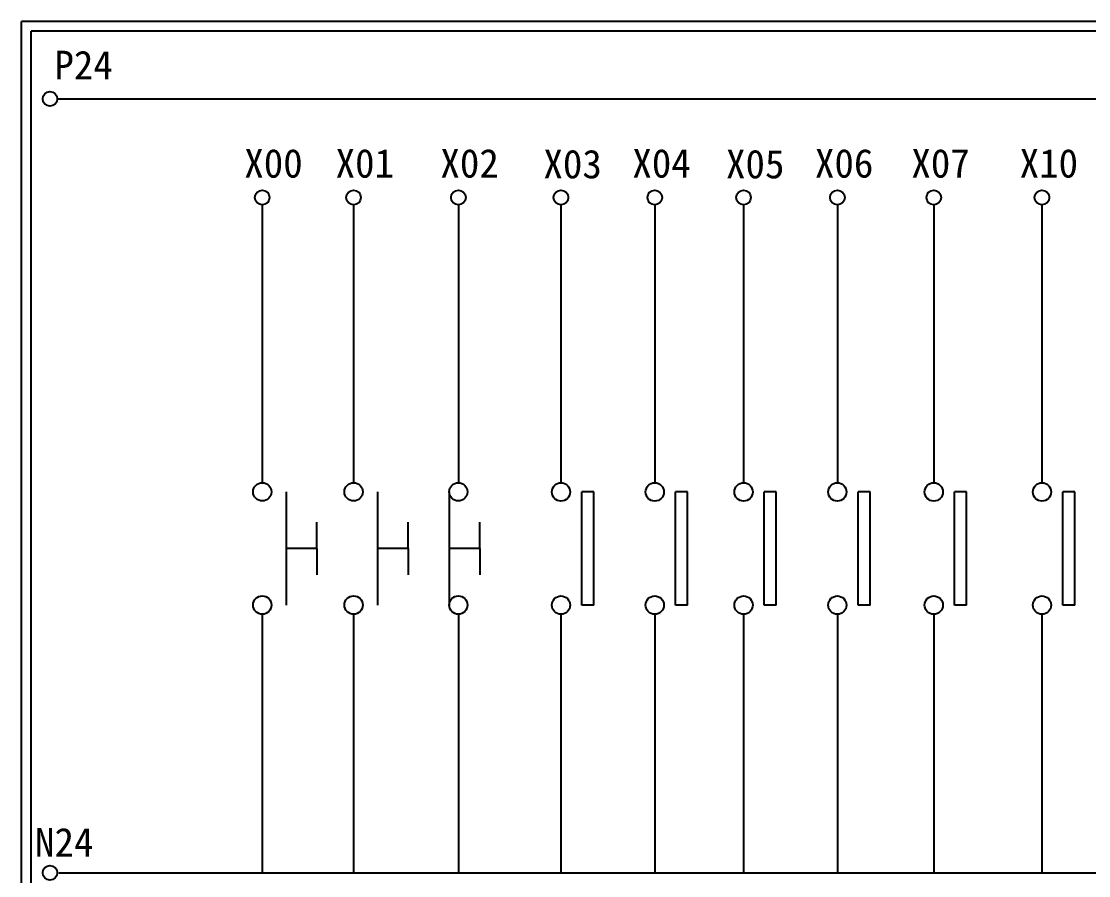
# Model space of a CAD drawing. Extents: x 325 to 612, y 3 to 207.
# Drawn here: x 325.3 to 459.5, y 99.6 to 207 of the extents above; entities that cross this region are included whole.
import ezdxf

# ---------------------------------------------------------------- set-up
doc = ezdxf.new("R2010")
doc.units = 0
doc.layers.get('0').update_dxf_attribs({"linetype": 'CONTINUOUS'})
doc.styles.add('STSL', font='kaiu.ttf')

msp = doc.modelspace()

# ---------------------------------------------------------------- linework, layer by layer
for p, q in [((612.32, 206.97), (325.32, 206.97)), ((325.32, 3), (325.32, 206.97)), ((611.07, 205.72), (326.57, 205.72)), ((326.57, 4.25), (326.57, 205.72)), ((329.84, 197.22), (607.44, 197.22)), ((355.6, 183.91), (355.6, 148.99)), ((367.08, 183.91), (367.08, 148.99)), ((380.25, 183.91), (380.25, 148.99)), ((393.15, 183.91), (393.15, 148.99)), ((404.94, 183.91), (404.94, 148.99)), ((416.1, 183.91), (416.1, 148.99)), ((427.89, 183.91), (427.89, 148.99)), ((440.01, 183.91), (440.01, 148.99)), ((453.61, 183.91), (453.61, 148.99)), ((358.61, 147.84), (358.61, 133.61)), ((370.09, 147.84), (370.09, 133.61)), ((379.1, 147.84), (379.1, 133.61)), ((395.75, 133.6), (395.75, 147.83)), ((397.26, 147.83), (395.75, 147.83)), ((397.26, 133.6), (397.26, 147.83)), ((407.54, 133.6), (407.54, 147.83)), ((409.05, 147.83), (407.54, 147.83)), ((409.05, 133.6), (409.05, 147.83)), ((418.7, 133.6), (418.7, 147.83)), ((420.21, 147.83), (418.7, 147.83)), ((420.21, 133.6), (420.21, 147.83)), ((430.5, 133.6), (430.5, 147.83)), ((432, 147.83), (430.5, 147.83)), ((432, 133.6), (432, 147.83)), ((442.61, 133.6), (442.61, 147.83)), ((444.11, 147.83), (442.61, 147.83)), ((444.11, 133.6), (444.11, 147.83)), ((456.22, 133.6), (456.22, 147.83)), ((457.72, 147.83), (456.22, 147.83)), ((457.72, 133.6), (457.72, 147.83)), ((362.47, 140.73), (362.47, 144.04)), ((373.95, 140.73), (373.95, 144.04)), ((382.97, 140.73), (382.97, 144.04)), ((362.47, 140.73), (358.61, 140.73)), ((362.47, 140.73), (362.47, 137.42)), ((373.95, 140.73), (370.09, 140.73)), ((373.95, 140.73), (373.95, 137.42)), ((382.97, 140.73), (379.1, 140.73)), ((382.97, 140.73), (382.97, 137.42)), ((397.26, 133.6), (395.75, 133.6)), ((409.05, 133.6), (407.54, 133.6)), ((420.21, 133.6), (418.7, 133.6)), ((432, 133.6), (430.5, 133.6)), ((444.11, 133.6), (442.61, 133.6)), ((457.72, 133.6), (456.22, 133.6)), ((355.6, 132.46), (355.6, 99.96)), ((367.08, 132.46), (367.08, 99.96)), ((380.25, 132.46), (380.25, 99.96)), ((393.15, 132.46), (393.15, 99.96)), ((393.15, 132.45), (393.15, 99.96)), ((404.94, 132.46), (404.94, 99.96)), ((404.94, 132.45), (404.94, 99.96)), ((416.1, 132.46), (416.1, 99.96)), ((416.1, 132.45), (416.1, 99.96)), ((427.89, 132.46), (427.89, 99.96)), ((427.89, 132.45), (427.89, 99.96)), ((440.01, 132.46), (440.01, 99.96)), ((440.01, 132.45), (440.01, 99.96)), ((453.61, 132.46), (453.61, 99.96)), ((453.61, 132.45), (453.61, 99.96)), ((330.05, 99.96), (607.92, 99.96))]:
    msp.add_line(p, q)
for centre, radius in [((328.92, 197.22), 0.92), ((355.6, 184.83), 0.92), ((367.08, 184.83), 0.92), ((380.25, 184.83), 0.92), ((380.25, 184.83), 0.92), ((393.15, 184.83), 0.92), ((404.94, 184.83), 0.92), ((416.1, 184.83), 0.92), ((427.89, 184.83), 0.92), ((440.01, 184.83), 0.92), ((453.61, 184.83), 0.92), ((355.6, 147.84), 1.15), ((367.08, 147.84), 1.15), ((380.25, 147.84), 1.15), ((393.15, 147.83), 1.15), ((404.94, 147.83), 1.15), ((416.1, 147.83), 1.15), ((427.89, 147.83), 1.15), ((440.01, 147.83), 1.15), ((453.61, 147.83), 1.15), ((355.6, 133.61), 1.15), ((367.08, 133.61), 1.15), ((380.25, 133.61), 1.15), ((393.15, 133.6), 1.15), ((404.94, 133.6), 1.15), ((416.1, 133.6), 1.15), ((427.89, 133.6), 1.15), ((440.01, 133.6), 1.15), ((453.61, 133.6), 1.15), ((328.92, 99.96), 0.92)]:
    msp.add_circle(centre, radius)

# ---------------------------------------------------------------- texts
at = {"style": 'STSL'}
for s, p in [('P24', (329.47, 199.68)), ('X00', (353.34, 187.33)), ('X01', (364.82, 187.33)), ('X02', (377.99, 187.33)), ('X03', (390.94, 187.24)), ('X04', (402.12, 187.33)), ('X05', (413.89, 187.24)), ('X06', (425.07, 187.33)), ('X07', (437.19, 187.33)), ('X10', (450.8, 187.33)), ('N24', (327.04, 102))]:
    msp.add_text(s, height=3.6, dxfattribs=at).set_placement(p)

doc.saveas('drawing.dxf')
